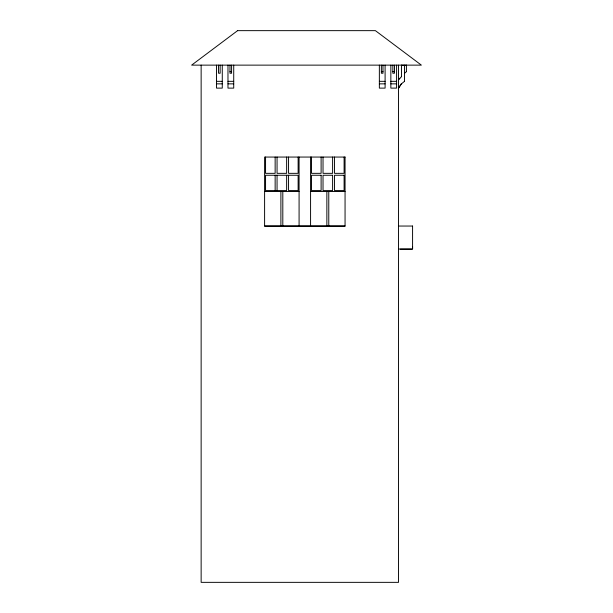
<?xml version="1.0" encoding="UTF-8"?>
<svg xmlns="http://www.w3.org/2000/svg" width="613" height="613" viewBox="0 0 613 613"><rect width="100%" height="100%" fill="white"/><g stroke="black" fill="none" stroke-linecap="round" stroke-linejoin="round"><path stroke-width="0.92" d="M398.511 88.119L401.308 83.851M398.511 88.226L401.308 83.958L404.496 81.33M401.5 76.625L398.511 79.598M404.496 73.33L406.411 71.621M398.511 79.491L399.883 78.548M401.5 65.239L406.411 65.239M229.982 71.621L231.591 71.621M381.363 71.621L382.972 71.621M392.856 71.621L394.465 71.621M216.527 81.33L222.274 81.33M227.975 81.33L233.722 81.33M379.355 81.33L385.102 81.33M390.849 81.33L396.596 81.33M216.527 83.851L222.274 83.851M227.975 83.851L233.722 83.851M379.355 83.851L385.102 83.851M390.849 83.851L396.596 83.851M264.601 191.54L299.083 191.54M310.576 191.54L345.058 191.54M264.601 226.021L345.058 226.021M398.511 226.044L412.58 226.044M398.511 249.031L412.58 249.031L412.58 246.595M400.289 249.207L411.622 249.207M412.58 226.044L412.58 249.031M406.411 65.131L406.411 71.721M404.496 65.239L404.496 81.429M401.5 65.131L401.5 76.732M398.511 65.131L398.511 582.35L201.141 582.35L201.141 65.131M396.596 65.131L396.596 88.119L390.849 88.119L390.849 65.131M394.465 65.131L394.465 73.231L392.856 73.231L392.856 65.131M385.102 65.131L385.102 88.119L379.355 88.119L379.355 65.131M382.972 65.131L382.972 73.231L381.363 73.231L381.363 65.131M344.1 157.058L344.1 173.341L334.522 173.341L334.522 157.058M332.606 157.058L332.606 173.341L323.028 173.341L323.028 157.058M328.775 191.54L328.775 226.021M326.859 191.54L326.859 226.021M321.112 157.058L321.112 173.341L311.534 173.341L311.534 157.058M310.576 157.058L310.576 226.021M299.083 157.058L299.083 226.021M298.125 157.058L298.125 173.341L288.554 173.341L288.554 157.058M288.554 175.257L288.554 190.582L298.125 190.582L298.125 175.257L265.559 175.257L265.559 190.582L286.639 190.582L286.639 175.257M286.639 157.058L286.639 173.341L277.061 173.341L277.061 157.058M282.808 191.54L282.808 226.021M280.892 191.54L280.892 226.021M277.061 175.257L277.061 190.582M275.145 157.058L275.145 173.341L265.559 173.341L265.559 157.058M275.145 175.257L275.145 190.582M233.722 65.131L233.722 88.119L227.975 88.119L227.975 65.131M231.591 65.131L231.591 73.231L229.982 73.231L229.982 65.131M222.274 65.131L222.274 88.119L216.527 88.119L216.527 65.131M220.144 65.131L220.144 73.231L218.534 73.231L218.534 65.131M237.599 30.65L191.624 65.131L421.376 65.131L375.401 30.65L237.599 30.65M345.058 157.058L264.601 157.058L264.601 226.136L345.058 226.136L345.058 157.058M321.112 175.257L311.534 175.257L311.534 190.582L321.112 190.582L321.112 175.257M332.606 175.257L323.028 175.257L323.028 190.582L332.606 190.582L332.606 175.257M344.1 175.257L334.522 175.257L334.522 190.582L344.1 190.582L344.1 175.257"/></g></svg>
